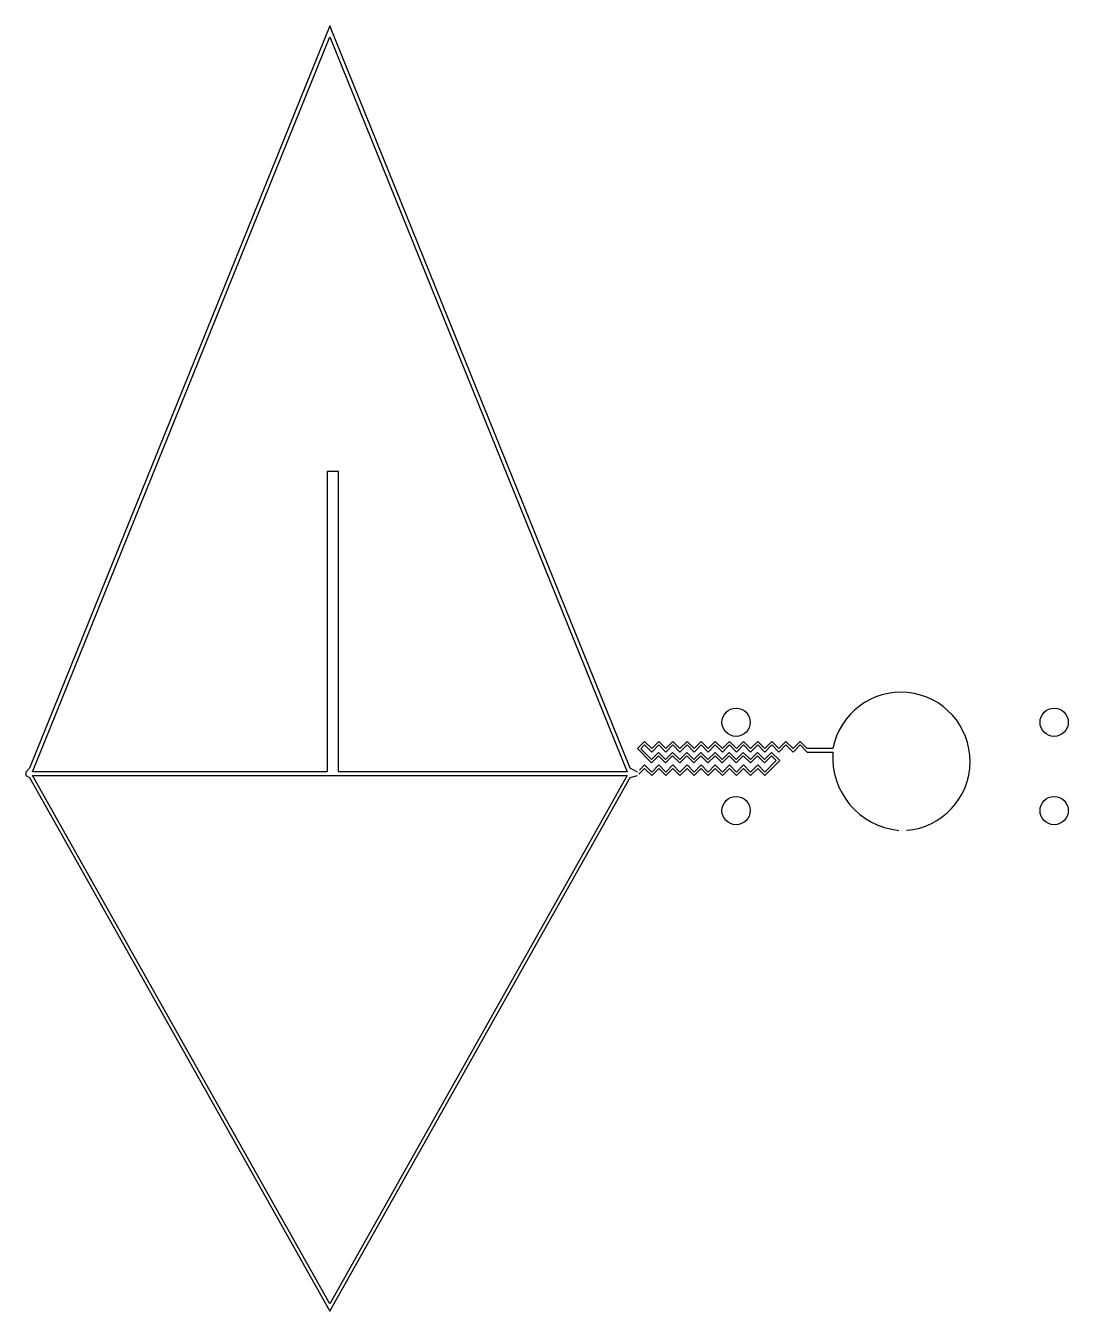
# Model space of a CAD drawing. Extents: x -161.5 to -132, y -96.5 to -60.1.
import ezdxf

# ---------------------------------------------------------------- set-up
doc = ezdxf.new("R2010")
doc.units = 0
doc.header["$MEASUREMENT"] = 0
doc.layers.get('0').update_dxf_attribs({"linetype": 'CONTINUOUS'})
doc.layers.add('1', color=7, linetype='CONTINUOUS')
doc.layers.add('contact', color=2, linetype='CONTINUOUS')

msp = doc.modelspace()

# ---------------------------------------------------------------- linework, layer by layer
for centre in [(-141.371, -79.807), (-132.371, -79.807), (-141.371, -82.307), (-132.371, -82.307)]:
    msp.add_circle(centre, 0.4)
at = {"linetype": 'Continuous'}
for centre, radius, start, end in [((-136.707, -80.914), 1.957, 274.5938, 169.322), ((-136.567, -80.803), 2.072, 175.7897, 264.5937)]:
    msp.add_arc(centre, radius, start, end, dxfattribs=at)
at = {"layer": '1'}
for p, q in [((-152.87, -60.095), (-161.37, -81.107)), ((-144.37, -81.107), (-152.87, -60.095)), ((-161.285, -81.213), (-152.87, -60.41)), ((-152.87, -60.41), (-144.455, -81.213)), ((-152.627, -72.713), (-152.943, -72.713)), ((-152.943, -72.713), (-152.943, -81.213)), ((-152.627, -81.213), (-152.627, -72.713)), ((-143.96, -80.351), (-144.16, -80.551)), ((-143.76, -80.551), (-143.96, -80.351)), ((-143.56, -80.351), (-143.76, -80.551)), ((-143.36, -80.551), (-143.56, -80.351)), ((-143.16, -80.351), (-143.36, -80.551)), ((-142.96, -80.551), (-143.16, -80.351)), ((-142.76, -80.351), (-142.96, -80.551)), ((-142.56, -80.551), (-142.76, -80.351)), ((-142.36, -80.351), (-142.56, -80.551)), ((-142.16, -80.551), (-142.36, -80.351)), ((-141.96, -80.351), (-142.16, -80.551)), ((-141.76, -80.551), (-141.96, -80.351)), ((-141.56, -80.351), (-141.76, -80.551)), ((-141.36, -80.551), (-141.56, -80.351)), ((-141.16, -80.351), (-141.36, -80.551)), ((-140.96, -80.551), (-141.16, -80.351)), ((-140.76, -80.351), (-140.96, -80.551)), ((-140.56, -80.551), (-140.76, -80.351)), ((-140.36, -80.351), (-140.56, -80.551)), ((-140.16, -80.551), (-140.36, -80.351)), ((-139.96, -80.351), (-140.16, -80.551)), ((-139.76, -80.551), (-139.96, -80.351)), ((-139.56, -80.351), (-139.76, -80.551)), ((-139.36, -80.551), (-139.56, -80.351)), ((-144.16, -80.551), (-143.768, -80.959)), ((-144.069, -80.559), (-143.96, -80.45)), ((-144.069, -80.559), (-143.768, -80.86)), ((-143.96, -80.45), (-143.76, -80.65)), ((-143.568, -80.66), (-143.768, -80.86)), ((-143.768, -80.959), (-143.568, -80.759)), ((-143.76, -80.65), (-143.56, -80.45)), ((-143.368, -80.86), (-143.568, -80.66)), ((-143.568, -80.759), (-143.368, -80.959)), ((-143.56, -80.45), (-143.36, -80.65)), ((-143.168, -80.66), (-143.368, -80.86)), ((-143.368, -80.959), (-143.168, -80.759)), ((-143.36, -80.65), (-143.16, -80.45)), ((-142.968, -80.86), (-143.168, -80.66)), ((-143.168, -80.759), (-142.968, -80.959)), ((-143.16, -80.45), (-142.96, -80.65)), ((-142.768, -80.66), (-142.968, -80.86)), ((-142.968, -80.959), (-142.768, -80.759)), ((-142.96, -80.65), (-142.76, -80.45)), ((-142.568, -80.86), (-142.768, -80.66)), ((-142.768, -80.759), (-142.568, -80.959)), ((-142.76, -80.45), (-142.56, -80.65)), ((-142.368, -80.66), (-142.568, -80.86)), ((-142.568, -80.959), (-142.368, -80.759)), ((-142.56, -80.65), (-142.36, -80.45)), ((-142.168, -80.86), (-142.368, -80.66)), ((-142.368, -80.759), (-142.168, -80.959)), ((-142.36, -80.45), (-142.16, -80.65)), ((-141.968, -80.66), (-142.168, -80.86)), ((-142.168, -80.959), (-141.968, -80.759)), ((-142.16, -80.65), (-141.96, -80.45)), ((-141.768, -80.86), (-141.968, -80.66)), ((-141.968, -80.759), (-141.768, -80.959)), ((-141.96, -80.45), (-141.76, -80.65)), ((-141.568, -80.66), (-141.768, -80.86)), ((-141.768, -80.959), (-141.568, -80.759)), ((-141.76, -80.65), (-141.56, -80.45)), ((-141.368, -80.86), (-141.568, -80.66)), ((-141.568, -80.759), (-141.368, -80.959)), ((-141.56, -80.45), (-141.36, -80.65)), ((-141.168, -80.66), (-141.368, -80.86)), ((-141.368, -80.959), (-141.168, -80.759)), ((-141.36, -80.65), (-141.16, -80.45)), ((-140.968, -80.86), (-141.168, -80.66)), ((-141.168, -80.759), (-140.968, -80.959)), ((-141.16, -80.45), (-140.96, -80.65)), ((-140.768, -80.66), (-140.968, -80.86)), ((-140.968, -80.959), (-140.768, -80.759)), ((-140.96, -80.65), (-140.76, -80.45)), ((-140.568, -80.86), (-140.768, -80.66)), ((-140.768, -80.759), (-140.568, -80.959)), ((-140.76, -80.45), (-140.56, -80.65)), ((-140.368, -80.66), (-140.568, -80.86)), ((-140.568, -80.959), (-140.368, -80.759)), ((-140.56, -80.65), (-140.36, -80.45)), ((-140.137, -80.891), (-140.368, -80.66)), ((-140.368, -80.759), (-140.236, -80.891)), ((-140.36, -80.45), (-140.16, -80.65)), ((-140.16, -80.65), (-139.96, -80.45)), ((-139.96, -80.45), (-139.76, -80.65)), ((-139.76, -80.65), (-139.56, -80.45)), ((-139.56, -80.45), (-139.36, -80.65)), ((-138.63, -80.551), (-139.36, -80.551)), ((-139.36, -80.65), (-138.633, -80.65)), ((-161.37, -81.107), (-161.475, -81.216)), ((-144.16, -81.216), (-144.37, -81.107)), ((-144.12, -81.274), (-143.96, -81.115)), ((-143.96, -81.016), (-144.107, -81.164)), ((-143.76, -81.216), (-143.96, -81.016)), ((-143.96, -81.115), (-143.76, -81.315)), ((-143.56, -81.016), (-143.76, -81.216)), ((-143.76, -81.315), (-143.56, -81.115)), ((-143.36, -81.216), (-143.56, -81.016)), ((-143.56, -81.115), (-143.36, -81.315)), ((-143.16, -81.016), (-143.36, -81.216)), ((-143.36, -81.315), (-143.16, -81.115)), ((-142.96, -81.216), (-143.16, -81.016)), ((-143.16, -81.115), (-142.96, -81.315)), ((-142.76, -81.016), (-142.96, -81.216)), ((-142.96, -81.315), (-142.76, -81.115)), ((-142.56, -81.216), (-142.76, -81.016)), ((-142.76, -81.115), (-142.56, -81.315)), ((-142.36, -81.016), (-142.56, -81.216)), ((-142.56, -81.315), (-142.36, -81.115)), ((-142.16, -81.216), (-142.36, -81.016)), ((-142.36, -81.115), (-142.16, -81.315)), ((-141.96, -81.016), (-142.16, -81.216)), ((-142.16, -81.315), (-141.96, -81.115)), ((-141.76, -81.216), (-141.96, -81.016)), ((-141.96, -81.115), (-141.76, -81.315)), ((-141.56, -81.016), (-141.76, -81.216)), ((-141.76, -81.315), (-141.56, -81.115)), ((-141.36, -81.216), (-141.56, -81.016)), ((-141.56, -81.115), (-141.36, -81.315)), ((-141.16, -81.016), (-141.36, -81.216)), ((-141.36, -81.315), (-141.16, -81.115)), ((-140.96, -81.216), (-141.16, -81.016)), ((-141.16, -81.115), (-140.96, -81.315)), ((-140.76, -81.016), (-140.96, -81.216)), ((-140.96, -81.315), (-140.76, -81.115)), ((-140.56, -81.216), (-140.76, -81.016)), ((-140.76, -81.115), (-140.56, -81.315)), ((-140.236, -80.891), (-140.56, -81.216)), ((-140.56, -81.315), (-140.137, -80.891)), ((-161.475, -81.216), (-161.475, -81.315)), ((-161.475, -81.315), (-161.37, -81.37)), ((-161.37, -81.37), (-152.87, -96.476)), ((-152.943, -81.213), (-161.285, -81.213)), ((-161.281, -81.318), (-144.459, -81.318)), ((-152.87, -96.266), (-161.281, -81.318)), ((-144.459, -81.318), (-152.87, -96.266)), ((-152.87, -96.476), (-144.37, -81.37)), ((-144.455, -81.213), (-152.627, -81.213)), ((-144.37, -81.37), (-144.16, -81.315))]:
    msp.add_line(p, q, dxfattribs=at)
at = {"layer": 'contact'}
for centre in [(-141.371, -79.807), (-132.371, -79.807), (-141.371, -82.307), (-132.371, -82.307)]:
    msp.add_circle(centre, 0.4, dxfattribs=at)

doc.saveas('drawing.dxf')
